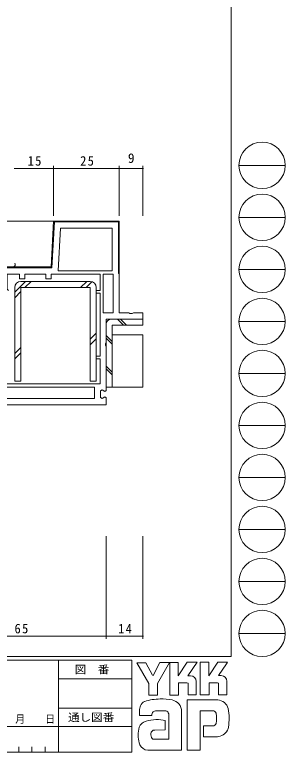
# Model space of a CAD drawing. Units: millimetres on the paper. Extents: x -420 to 373, y -297 to 267.
# Drawn here: x 269.9 to 372.9, y -297 to -16.3 of the extents above; entities that cross this region are included whole.
import ezdxf
from ezdxf.enums import TextEntityAlignment as Align

# ---------------------------------------------------------------- set-up
doc = ezdxf.new("R2010")
doc.units = ezdxf.units.MM
for name, color, linetype, lineweight in [('0-1_YKK_ZWAK', 7, 'Continuous', 9), ('0-3_YKK_12', 2, 'Continuous', 9), ('0-4_YKK_D', 6, 'Continuous', 9), ('0-6_YKK_13', 4, 'Continuous', 9), ('0-7_YKK_11', 7, 'Continuous', 9)]:
    doc.layers.add(name, color=color, linetype=linetype, lineweight=lineweight)
doc.styles.add('ＭＳ ゴシック', font='')
doc.styles.get('ＭＳ ゴシック').set_extended_font_data('MS Gothic')

msp = doc.modelspace()

# ---------------------------------------------------------------- linework, layer by layer
at = {"layer": '0-1_YKK_ZWAK'}
for p, q in [((352.3, 264.4), (352.3, -260.6)), ((355.276, -73.616), (372.916, -73.616)), ((355.276, -93.412), (372.916, -93.412)), ((355.276, -113.208), (372.916, -113.208)), ((355.276, -133.004), (372.916, -133.004)), ((355.276, -152.8), (372.916, -152.8)), ((355.276, -172.596), (372.916, -172.596)), ((355.276, -192.392), (372.916, -192.392)), ((355.276, -212.188), (372.916, -212.188)), ((355.276, -231.984), (372.916, -231.984)), ((355.276, -251.78), (372.916, -251.78)), ((352.3, -260.6), (-417.7, -260.6)), ((314.5, -262), (-417.7, -262)), ((286.5, -262), (286.5, -297)), ((314.5, -262), (314.5, -297)), ((316.337, -262.906), (319.851, -262.906)), ((320.932, -270.799), (316.337, -262.906)), ((325.136, -262.798), (322.581, -267.771)), ((328.96, -275.231), (328.96, -262.825)), ((340.474, -262.717), (343.745, -262.717)), ((340.474, -275.123), (340.474, -262.717)), ((347.178, -262.717), (350.962, -262.717)), ((350.583, -263.365), (347.461, -267.825)), ((350.962, -262.717), (350.583, -263.365)), ((286.5, -269), (314.5, -269)), ((336.879, -267.906), (335.84, -267.906)), ((348.501, -267.825), (347.461, -267.825)), ((335.474, -270.582), (332.284, -270.582)), ((339.042, -270.069), (339.042, -275.15)), ((343.88, -270.555), (343.88, -275.123)), ((347.069, -270.555), (343.88, -270.555)), ((347.502, -270.717), (347.069, -270.555)), ((347.502, -275.096), (347.502, -270.717)), ((350.664, -270.069), (350.664, -275.096)), ((347.502, -275.046), (347.553, -275.096)), ((347.124, -277.096), (335.528, -277.096)), ((335.528, -277.096), (335.528, -296.206)), ((343.88, -275.123), (340.474, -275.123)), ((350.664, -275.096), (347.502, -275.096)), ((286.5, -280.199), (314.5, -280.199)), ((317.418, -283.07), (317.418, -281.141)), ((322.067, -283.07), (317.418, -283.07)), ((327.446, -281.205), (323.748, -281.275)), ((328.527, -292.071), (328.527, -282.34)), ((333.42, -281.583), (333.42, -296.179)), ((340.555, -281.259), (345.204, -281.259)), ((340.555, -296.206), (340.555, -281.259)), ((346.673, -282.756), (346.691, -285.391)), ((185.7, -287.2), (286.5, -287.2)), ((314.5, -287.199), (286.5, -287.199)), ((327.176, -288.53), (323.181, -288.535)), ((341.772, -286.989), (341.772, -291.125)), ((345.313, -286.989), (341.772, -286.989)), ((341.772, -291.125), (347.097, -291.125)), ((347.097, -291.125), (348.178, -290.882)), ((322.905, -292.071), (328.527, -292.071)), ((328.095, -292.071), (328.446, -292.071)), ((328.527, -292.07), (328.528, -292.071)), ((-417.7, -297), (314.5, -297)), ((271.38, -294.9), (271.38, -297)), ((276.42, -294.9), (276.42, -297)), ((281.46, -294.9), (281.46, -297)), ((322.067, -296.26), (320.58, -296.26)), ((333.095, -296.233), (322.067, -296.26)), ((333.42, -296.179), (333.095, -296.233))]:
    msp.add_line(p, q, dxfattribs=at)
for points in [[(319.851, -262.906), (322.364, -267.609), (322.581, -267.771)], [(325.136, -262.798), (328.762, -262.798), (324.229, -270.826)], [(328.96, -262.825), (332.176, -262.825), (332.176, -267.923), (335.555, -262.771)], [(335.555, -262.771), (339.38, -262.771), (335.84, -267.906)], [(343.745, -262.717), (343.745, -267.908), (347.178, -262.717)], [(324.229, -270.826), (324.229, -275.258), (320.932, -275.258), (320.932, -270.799)], [(332.284, -270.582), (332.284, -275.231), (328.96, -275.231)], [(339.042, -275.15), (335.906, -275.15), (335.906, -270.744), (335.474, -270.582)], [(326.473, -284.773), (327.176, -284.935), (327.176, -288.53)], [(335.528, -296.206), (339.772, -296.206), (340.555, -296.206)]]:
    msp.add_lwpolyline(points, dxfattribs=at)
for centre in [(364.096, -73.616), (364.096, -93.412), (364.096, -113.208), (364.096, -133.004), (364.096, -152.8), (364.096, -172.596), (364.096, -192.392), (364.096, -212.188), (364.096, -231.984), (364.096, -251.78)]:
    msp.add_circle(centre, 8.82, dxfattribs=at)
for centre, radius, start, end in [((336.879, -270.069), 2.163, 0.00165, 89.99603), ((348.501, -269.988), 2.163, 0.00165, 89.99603), ((320.106, -280.055), 2.444, 109.02126, 161.51263), ((325.222, -294.401), 17.68, 89.89165, 109.30847), ((325.741, -297.463), 20.748, 78.78009, 91.46938), ((329.03, -281.496), 4.449, 40.66422, 80.31693), ((346.972, -281.44), 4.341, 14.44571, 87.08746), ((322.459, -281.166), 5.037, 158.41083, 179.71774), ((328.809, -281.485), 4.612, 358.78058, 38.76563), ((330.666, -284.187), 20.86, 350.99026, 10.67624), ((324.175, -283.007), 2.109, 138.46381, 181.71359), ((323.615, -282.971), 1.701, 85.50551, 126.78038), ((326.956, -282.754), 1.625, 14.75519, 72.44994), ((345.365, -282.479), 1.229, 16.43123, 96.91661), ((343.031, -283.208), 3.673, 4.93422, 17.03551), ((320.927, -288.927), 3.908, 121.8271, 169.08475), ((324.02, -297.854), 13.309, 79.38097, 112.05824), ((345.314, -285.684), 1.306, 269.95467, 342.90144), ((343.01, -285.041), 3.697, 343.6902, 354.75362), ((327.949, -290.395), 11.082, 168.76372, 199.80078), ((323.19, -289.979), 1.445, 90.33952, 178.03638), ((347.035, -286.745), 4.291, 285.4429, 349.90448), ((324.082, -290.328), 2.369, 171.08202, 216.71922), ((323.15, -290.565), 1.526, 230.97279, 260.7549), ((320.94, -292.443), 3.823, 207.31435, 263.59464)]:
    msp.add_arc(centre, radius, start, end, dxfattribs=at)
at = {"layer": '0-3_YKK_12'}
msp.add_line((285.17, -94.803), (91.28, -94.803), dxfattribs=at)
at = {"layer": '0-4_YKK_D'}
for p, q in [((284.696, -74.803), (269.696, -74.803)), ((284.696, -92.809), (284.696, -73.803)), ((284.696, -92.809), (284.696, -73.803)), ((309.696, -74.803), (284.696, -74.803)), ((309.696, -92.808), (309.696, -73.803)), ((309.696, -92.808), (309.696, -73.803)), ((318.696, -74.803), (309.696, -74.803)), ((318.696, -92.808), (318.696, -73.803)), ((304.696, -214.801), (304.696, -253.801)), ((304.696, -214.801), (304.696, -253.801)), ((318.696, -214.801), (318.696, -253.801)), ((304.696, -252.801), (239.696, -252.801)), ((304.696, -252.801), (318.696, -252.801))]:
    msp.add_line(p, q, dxfattribs=at)
for centre, start, end in [((284.696, -74.803), 0, 180), ((284.696, -74.803), 0, 180), ((284.696, -74.803), 180, 0), ((284.696, -74.803), 180, 0), ((309.696, -74.803), 0, 180), ((309.696, -74.803), 0, 180), ((309.696, -74.803), 180, 0), ((309.696, -74.803), 180, 0), ((318.696, -74.803), 0, 180), ((318.696, -74.803), 180, 0), ((304.696, -252.801), 0, 180), ((304.696, -252.801), 0, 180), ((304.696, -252.801), 180, 0), ((304.696, -252.801), 180, 0), ((318.696, -252.801), 0, 180), ((318.696, -252.801), 180, 0)]:
    msp.add_arc(centre, 0.106, start, end, dxfattribs=at)
at = {"layer": '0-6_YKK_13'}
for p, q in [((273.953, -117.803), (269.895, -121.861)), ((272.195, -117.803), (298.595, -117.802)), ((276.076, -117.803), (273.776, -120.103)), ((297.287, -117.802), (294.987, -120.102)), ((299.3, -117.913), (297.11, -120.102)), ((272.195, -121.684), (269.895, -123.984)), ((304.696, -158.103), (304.696, -134.103)), ((306.696, -132.103), (318.696, -132.103)), ((306.996, -134.403), (306.996, -158.103)), ((318.696, -134.403), (306.996, -134.403)), ((309.048, -132.103), (311.348, -134.403)), ((310.109, -132.103), (312.409, -134.403)), ((318.696, -132.103), (318.696, -134.403)), ((300.896, -137.529), (298.596, -139.829)), ((300.896, -139.652), (298.596, -141.952)), ((304.696, -138.357), (306.996, -140.657)), ((304.696, -139.418), (306.996, -141.718)), ((318.696, -138.103), (306.996, -138.103)), ((272.196, -142.895), (269.896, -145.195)), ((272.196, -145.018), (269.896, -147.318)), ((304.696, -150.024), (306.996, -152.324)), ((304.696, -151.086), (306.996, -153.386)), ((306.996, -158.103), (304.696, -158.103))]:
    msp.add_line(p, q, dxfattribs=at)
for points in [[(300.895, -120.102), (300.896, -155.802), (298.596, -155.802), (298.595, -120.102), (272.195, -120.103), (272.196, -155.803), (269.896, -155.803), (269.895, -120.103)], [(318.696, -138.103), (318.696, -158.103), (306.996, -158.103)]]:
    msp.add_lwpolyline(points, dxfattribs=at)
for centre, radius, start, end in [((269.168, -111.403), 0.9, 270.00302, 40.04936), ((272.195, -120.103), 2.3, 90.00151, 180.00151), ((298.595, -120.102), 2.3, 0.00151, 90.00151), ((306.696, -134.103), 2, 90, 180)]:
    msp.add_arc(centre, radius, start, end, dxfattribs=at)
at = {"layer": '0-7_YKK_11'}
for p, q in [((287.583, -94.803), (287.283, -95.103)), ((290.412, -94.803), (290.112, -95.103)), ((293.24, -94.803), (292.94, -95.103)), ((296.068, -94.803), (295.768, -95.103)), ((298.897, -94.803), (298.597, -95.103)), ((301.725, -94.803), (301.425, -95.103)), ((304.554, -94.803), (304.254, -95.103)), ((307.382, -94.803), (307.082, -95.103)), ((309.696, -95.318), (309.396, -95.618)), ((309.696, -95.303), (309.696, -114.803)), ((284.853, -97.533), (284.536, -97.85)), ((309.696, -98.146), (309.396, -98.446)), ((284.697, -100.518), (284.38, -100.835)), ((309.696, -100.974), (309.396, -101.274)), ((284.54, -103.503), (284.223, -103.82)), ((309.696, -103.803), (309.396, -104.103)), ((284.384, -106.487), (284.067, -106.804)), ((309.696, -106.631), (309.396, -106.931)), ((284.228, -109.472), (283.911, -109.789)), ((309.696, -109.46), (309.396, -109.76)), ((270.083, -112.303), (269.783, -112.603)), ((272.912, -112.303), (272.612, -112.603)), ((275.74, -112.303), (275.44, -112.603)), ((278.568, -112.303), (278.268, -112.603)), ((281.397, -112.303), (281.097, -112.603)), ((306.996, -113.803), (286.404, -113.803)), ((303.596, -129.803), (303.596, -115.003)), ((309.696, -112.288), (309.396, -112.588)), ((309.696, -114.803), (309.396, -114.803)), ((266.996, -156.803), (302.396, -156.803)), ((265.896, -158.003), (300.296, -158.003))]:
    msp.add_line(p, q, dxfattribs=at)
for points in [[(262.696, -112.303), (283.779, -112.303), (284.696, -94.803), (309.696, -94.803), (309.696, -129.803), (313.33, -129.803), (313.763, -130.053), (314.629, -130.053), (315.062, -129.803), (318.696, -129.803), (318.696, -132.103), (304.696, -132.103), (304.696, -140.937), (304.446, -141.37), (304.446, -142.236), (304.696, -142.669), (304.696, -159.281), (304.132, -159.644), (303.159, -159.062), (302.596, -159.425), (302.596, -161.981), (303.159, -162.344), (304.132, -161.762), (304.696, -162.125), (304.696, -164.803), (239.696, -164.803)], [(309.396, -114.803), (309.396, -95.103), (284.981, -95.103), (284.063, -112.603), (263.196, -112.603), (262.996, -112.803)], [(266.996, -156.803), (302.396, -156.803), (302.396, -147.303), (300.896, -147.303), (300.896, -146.303), (302.396, -146.303), (302.396, -122.303), (300.896, -122.303), (300.896, -121.303), (302.396, -121.303), (302.396, -115.003), (283.696, -115.003), (283.696, -116.803), (281.696, -116.803), (281.696, -115.003), (273.696, -115.003), (273.696, -116.803), (271.696, -116.803), (271.696, -115.003), (266.996, -115.003), (266.996, -120.803), (267.496, -121.303)]]:
    msp.add_lwpolyline(points, dxfattribs=at)
for points in [[(306.996, -113.803), (286.404, -113.803), (287.258, -97.503), (306.996, -97.503)], [(303.596, -129.803), (303.596, -115.003), (307.396, -115.003), (307.396, -129.803)], [(265.896, -158.003), (300.296, -158.003), (300.296, -162.303), (265.896, -162.303)]]:
    msp.add_lwpolyline(points, close=True, dxfattribs=at)

# ---------------------------------------------------------------- texts
at = {"layer": '0-1_YKK_ZWAK', "style": 'ＭＳ ゴシック', "width": 1.1}
for s, p in [('図\u3000番', (292.698, -267.862)), ('通し図番', (290.179, -286.085))]:
    msp.add_text(s, height=2.933, dxfattribs=at).set_placement(p, align=Align.BOTTOM_LEFT)
at = {"layer": '0-1_YKK_ZWAK', "insert": (258.676, -286.169), "char_height": 2.933, "attachment_point": 7, "style": 'ＭＳ ゴシック'}
msp.add_mtext('\\T1.2;\\W0.95;年\\~\\~\\~月\\~\\~\\~日', dxfattribs=at)
at = {"layer": '0-4_YKK_D', "color": 3, "style": 'ＭＳ ゴシック'}
msp.add_text('9', height=3.666, dxfattribs=at).set_placement((312.996, -73.803), align=Align.BOTTOM_LEFT)
at = {"layer": '0-4_YKK_D', "color": 3, "char_height": 3.666, "attachment_point": 7, "style": 'ＭＳ ゴシック'}
for s, insert in [('\\T1.21;\\W0.95;25', (294.796, -73.803)), ('\\T1.21;\\W0.95;15', (274.796, -73.803)), ('\\T1.21;\\W0.95;65', (269.796, -251.801)), ('\\T1.21;\\W0.95;14', (309.258, -251.801))]:
    msp.add_mtext(s, dxfattribs=dict(at, insert=insert))

doc.saveas('drawing.dxf')
